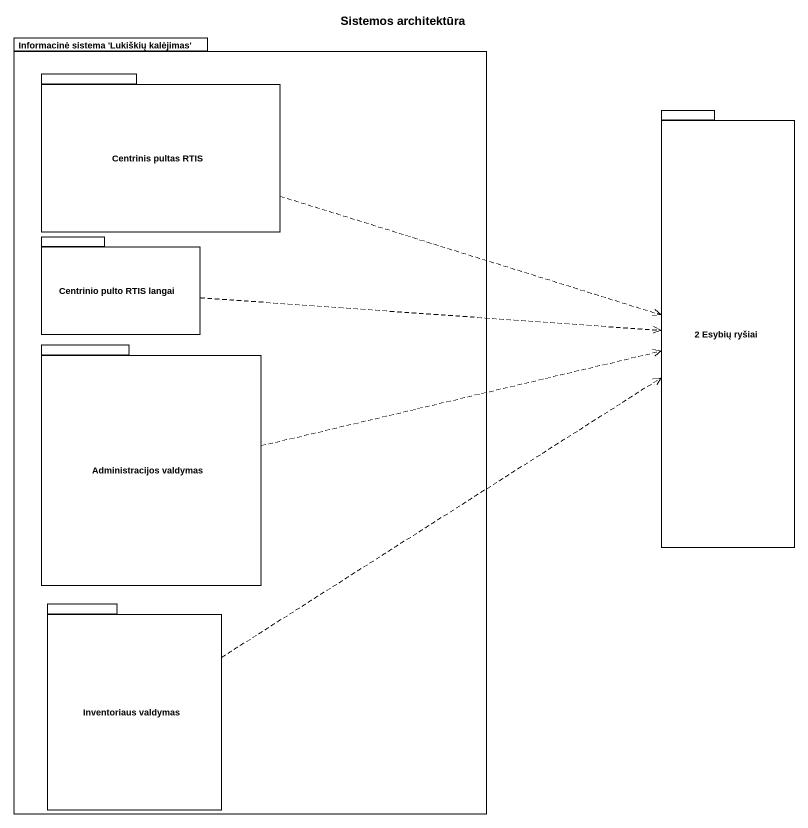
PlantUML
@startuml
title Sistemos architektūra
package "Informacinė sistema 'Lukiškių kalėjimas'" as Informacinė_sistema {
  package "Centrinis pultas RTIS" as Centrinis_pultas_RTIS {
  }
  package "Centrinio pulto RTIS langai" as Centrinio_pulto_RTIS_langai {
  }
  package "Administracijos valdymas" as Administracijos_valdymas {
  }
  package "Inventoriaus valdymas" as Inventoriaus_valdymas {
  }
}
package "2 Esybių ryšiai" as p2_Esybių_ryšiai {
}
Centrinis_pultas_RTIS .right.> p2_Esybių_ryšiai
Centrinio_pulto_RTIS_langai .right.> p2_Esybių_ryšiai
Administracijos_valdymas .right.> p2_Esybių_ryšiai
Inventoriaus_valdymas .up.> p2_Esybių_ryšiai
@enduml
